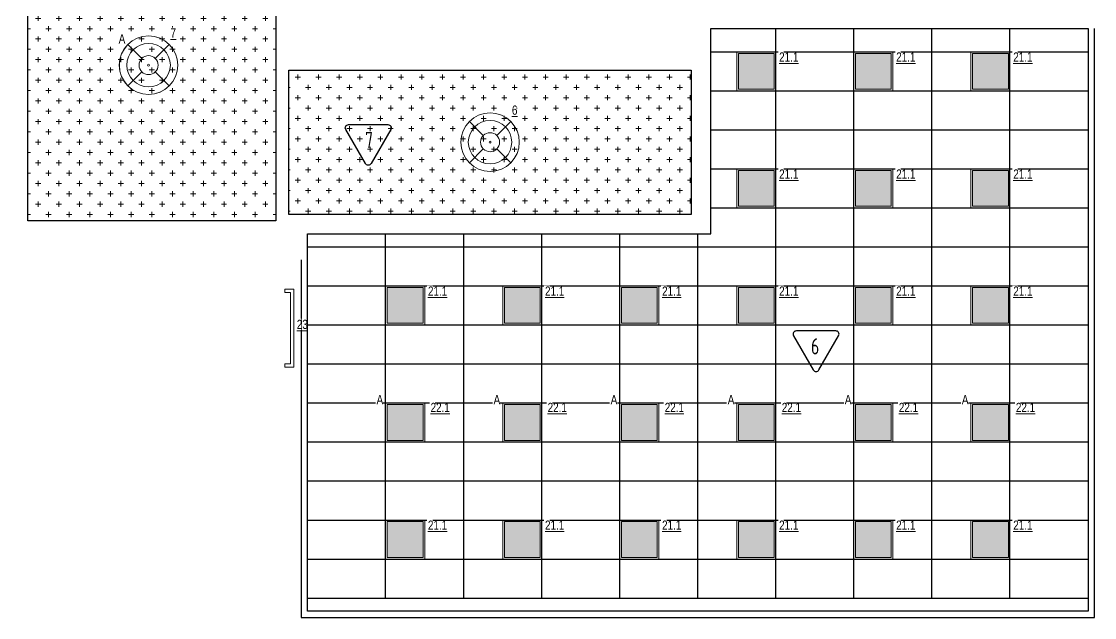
# Model space of a CAD drawing. Header units: millimetres. Extents: x -510890 to 418982, y -118257 to 141350.
# Drawn here: x -25301 to -8801, y 55556 to 64722 of the extents above; entities that cross this region are included whole.
import ezdxf

# ---------------------------------------------------------------- set-up
doc = ezdxf.new("R2010")
doc.units = ezdxf.units.MM
for name, color, linetype, lineweight in [('_ЭОМ_ОБЩ_Освещение_текст тип светильника', 172, 'Continuous', 50), ('_ЭОМ_светильник А', 1, 'Continuous', 35), ('_ЭОМ_светильник Р', 4, 'Continuous', 35), ('АР_Потолки_Штриховка', 252, 'Continuous', 0)]:
    doc.layers.add(name, color=color, linetype=linetype, lineweight=lineweight)
doc.layers.add('X-ref Light', color=250, linetype='Continuous')
doc.layers.add('АР_Потолок_Покраска', color=7, linetype='Continuous', lineweight=5, true_color=0x007399)
doc.layers.get('X-ref Light').off()
doc.styles.add('ISOCPEUR', font='isocpeur.ttf', dxfattribs={"height": 799.9999999999999})
doc.styles.add('ГОСТ', font='cad.shx', dxfattribs={"width": 0.8})

# ---------------------------------------------------------------- blocks, each defined once
blk = doc.blocks.new('A$C4757d704')
at = {"true_color": 0xf8f6b0, "transparency": 33554687}
h = blk.add_hatch(color=51, dxfattribs=at)
h.dxf.hatch_style = 1
h.paths.add_polyline_path([(213.8624240825741, 686.4852035840837), (131.8888672508434, 768.4587604158228, 0.198841386224367), (0.1738138333512325, 450.347627666637, 0.1989833504630757), (132.0626810841545, 132.06268108414), (213.8624240825695, 213.8624240825578, -0.1989123673796465), (115.9790415045762, 450.1738138333185, -0.1989123673796514)])
edge = h.paths.add_edge_path()
edge.add_arc((450.1738138333512, 450.1738138333185), 334.194772328775, 135.0000000000014, 180)
edge.add_arc((450.1738138333512, 450.1738138333185), 334.194772328775, 180, 224.9999999999975)
edge.add_line((213.8624240825695, 213.8624240825578), (346.9345847065837, 346.9345847065766))
edge.add_ellipse((450.1738138333512, 450.1738138333185), major_axis=(-146.0023180000051, 0), ratio=0.9999999999999303, start_angle=315.0000000000051, end_angle=404.9999999999949, ccw=False)
edge.add_line((346.9345847065838, 553.4130429600605), (213.8624240825741, 686.4852035840837))
edge = h.paths.add_edge_path()
edge.add_line((213.8624240825741, 686.4852035840837), (346.9345847065837, 553.4130429600605))
edge.add_ellipse((450.1738138333512, 450.1738138333185), major_axis=(-146.0023180000051, 0), ratio=0.9999999999999303, start_angle=225.000000000002, end_angle=315.0000000000051, ccw=False)
edge.add_line((553.4130429601197, 553.4130429600615), (686.4852035841284, 686.4852035840837))
edge.add_arc((450.1738138333512, 450.1738138333185), 334.1947723287751, 44.99999999999855, 135.0000000000014)
h.paths.add_polyline_path([(131.8888672508434, 768.4587604158228), (213.8624240825741, 686.4852035840837, -0.4142135623731099), (686.4852035841284, 686.4852035840837), (768.4587604158592, 768.4587604158228, 0.4143735626423198)])
h.paths.add_polyline_path([(768.4587604158592, 768.4587604158228), (686.4852035841284, 686.4852035840837, -0.1989123673796514), (784.3685861621262, 450.1738138333185, -0.1989123673796514), (686.4852035841284, 213.8624240825533), (768.2849465825407, 132.0626810841327, 0.1989833504630816), (900.1738138333512, 450.347627666637, 0.198841386224367)])
edge = h.paths.add_edge_path()
edge.add_line((686.4852035841284, 686.4852035840837), (553.4130429601175, 553.4130429600593))
edge.add_ellipse((450.1738138333512, 450.1738138333185), major_axis=(-146.0023180000051, 0), ratio=0.9999999999999303, start_angle=495.000000000005, end_angle=585.000000000002, ccw=False)
edge.add_line((553.4130429601188, 346.9345847065764), (686.4852035841284, 213.8624240825533))
edge.add_arc((450.1738138333512, 450.1738138333185), 334.194772328775, 315.0000000000014, 360)
edge.add_arc((450.1738138333513, 450.1738138333185), 334.194772328775, 0, 44.99999999999856)
edge = h.paths.add_edge_path()
edge.add_ellipse((450.1738138333512, 450.1738138333185), major_axis=(-146.0023180000051, 0), ratio=0.9999999999999303, start_angle=404.9999999999949, end_angle=495.000000000005, ccw=False)
edge.add_line((346.9345847065837, 346.9345847065765), (213.8624240825695, 213.8624240825578))
edge.add_arc((450.1738138333512, 450.1738138333185), 334.194772328775, 224.9999999999975, 315.0000000000014)
edge.add_line((686.4852035841284, 213.8624240825533), (553.4130429601188, 346.9345847065764))
h.paths.add_polyline_path([(768.2849465825407, 132.0626810841327), (686.4852035841284, 213.8624240825533, -0.4142135623731155), (213.8624240825695, 213.8624240825578), (132.0626810841545, 132.06268108414, 0.4140535802038305)])
edge = h.paths.add_edge_path()
edge.add_ellipse((450.1738138333512, 450.1738138333185), major_axis=(-146.0023180000051, 0), ratio=0.9999999999999303, start_angle=495.000000000005, end_angle=585.0000000000019)
edge.add_ellipse((450.1738138333512, 450.1738138333185), major_axis=(-146.0023180000051, 0), ratio=0.9999999999999303, start_angle=225.000000000002, end_angle=315.0000000000051)
edge.add_ellipse((450.1738138333512, 450.1738138333185), major_axis=(-146.0023180000051, 0), ratio=0.9999999999999303, start_angle=315.0000000000051, end_angle=404.9999999999948)
edge.add_ellipse((450.1738138333512, 450.1738138333185), major_axis=(-146.0023180000051, 0), ratio=0.9999999999999303, start_angle=404.9999999999948, end_angle=495.000000000005)
edge = h.paths.add_edge_path(flags=0)
edge.add_ellipse((450.1738138333512, 450.1738138333185), major_axis=(-14.60023180000948, 0), ratio=0.999999999998702, start_angle=0, end_angle=360)
edge = h.paths.add_edge_path(flags=16)
edge.add_ellipse((450.1738138333512, 450.1738138333185), major_axis=(-14.60023180000948, 0), ratio=0.999999999998702, start_angle=0, end_angle=360)
at = {"layer": 'АР_Потолки_Штриховка', "color": 18, "ltscale": 100, "true_color": 0x000000}
for points in [[(131.8528573591811, 768.4947703074849), (346.9345847065761, 553.4130429600682)], [(768.4947703075213, 768.4947703074849), (553.4130429601264, 553.4130429600682)], [(346.9345847065761, 346.9345847065688), (131.8528573591811, 131.8528573591666)], [(553.4130429601264, 346.9345847065688), (768.4947703075213, 131.852857359152)]]:
    blk.add_lwpolyline(points, dxfattribs=at)
for centre, radius in [((450.1738138333512, 450.347627666637), 450), ((450.1738138333512, 450.1738138333185), 334.194772328775)]:
    blk.add_circle(centre, radius, dxfattribs=at)
for major_axis, ratio, start_param, end_param in [((-146.0023180000051, 0), 0.9999999999999303, 3.926990816987276, 10.21017612416686), ((-146.0023180000051, 0), 0.9999999999999303, 3.926990816987276, 10.21017612416686), ((-14.60023180000948, 0), 0.999999999998702, 3.926990816987891, 10.21017612416748)]:
    blk.add_ellipse((450.1738138333512, 450.1738138333185), major_axis=major_axis, ratio=ratio, start_param=start_param, end_param=end_param, dxfattribs=at)
blk = doc.blocks.new('светильник школа коридор')
at = {"color": 0, "linetype": 'ByBlock', "lineweight": -2}
for points in [[(-318.3209564741701, 318.3209564741665), (-103.2392291267752, 103.2392291267497)], [(318.3209564741701, 318.3209564741665), (103.2392291267752, 103.2392291267497)], [(-103.2392291267752, -103.2392291267497), (-318.3209564741701, -318.3209564741519)], [(103.2392291267752, -103.2392291267497), (318.3209564741701, -318.3209564741665)]]:
    blk.add_lwpolyline(points, dxfattribs=at)
blk.add_circle((0, 0), 334.194772328775, dxfattribs=at)
for major_axis, ratio, start_param, end_param in [((-450.1738138333509, 0), 0.999999999999928, 3.926990816987278, 10.21017612416686), ((-146.0023180000051, 0), 0.9999999999999303, 3.926990816987276, 10.21017612416686), ((-146.0023180000051, 0), 0.9999999999999303, 3.926990816987276, 10.21017612416686), ((-14.60023180000948, 0), 0.999999999998702, 3.926990816987891, 10.21017612416748)]:
    blk.add_ellipse((0, 0), major_axis=major_axis, ratio=ratio, start_param=start_param, end_param=end_param, dxfattribs=at)
blk = doc.blocks.new('RVE-SLIM-PRIME-595')
at = {"color": 0, "linetype": 'ByBlock', "lineweight": -2, "ltscale": 40}
for points in [[(300, -300), (-300, -300), (-300, 300), (300, 300)], [(275, -275), (-275, -275), (-275, 275), (275, 275)]]:
    blk.add_lwpolyline(points, close=True, dxfattribs=at)
blk = doc.blocks.new('Кососвет')
at = {"color": 0, "linetype": 'ByBlock', "lineweight": -2, "ltscale": 40}
for points in [[(-600, 26.38208023784682), (600, 26.38208023784682), (600, -111.2262301087801)], [(-600, 26.38208023784682), (-600, -111.2262301087801)], [(-600, -111.2262301087801), (-550, -111.2262301087801)], [(-550, -23.61791976216773), (550, -23.61791976216773)], [(-550, -111.2262301087801), (-550, -23.61791976216773)], [(600, -111.2262301087801), (550, -111.2262301087801), (550, -23.61791976216773)]]:
    blk.add_lwpolyline(points, dxfattribs=at)
blk = doc.blocks.new('A$Cf5012a0c')
at = {"layer": 'АР_Потолки_Штриховка', "color": 18, "lineweight": 18, "ltscale": 100, "true_color": 0x000000}
for points in [[(59040.29666606896, -51794.39572919195), (58440.29666606896, -51794.39572919195), (58440.29666606896, -51194.39572919195), (59040.29666606896, -51194.39572919195)], [(59015.29666606896, -51769.39572919195), (58465.29666606896, -51769.39572919195), (58465.29666606896, -51219.39572919195), (59015.29666606896, -51219.39572919195)], [(60840.29666606896, -51794.39572919195), (60240.29666606896, -51794.39572919195), (60240.29666606896, -51194.39572919195), (60840.29666606896, -51194.39572919195)], [(60815.29666606896, -51769.39572919195), (60265.29666606896, -51769.39572919195), (60265.29666606896, -51219.39572919195), (60815.29666606896, -51219.39572919195)], [(62640.29666606896, -51794.39572919195), (62040.29666606896, -51794.39572919195), (62040.29666606896, -51194.39572919195), (62640.29666606896, -51194.39572919195)], [(62615.29666606896, -51769.39572919195), (62065.29666606896, -51769.39572919195), (62065.29666606896, -51219.39572919195), (62615.29666606896, -51219.39572919195)], [(59040.29666606896, -53594.39572919195), (58440.29666606896, -53594.39572919195), (58440.29666606896, -52994.39572919195), (59040.29666606896, -52994.39572919195)], [(59015.29666606896, -53569.39572919195), (58465.29666606896, -53569.39572919195), (58465.29666606896, -53019.39572919195), (59015.29666606896, -53019.39572919195)], [(60840.29666606896, -53594.39572919195), (60240.29666606896, -53594.39572919195), (60240.29666606896, -52994.39572919195), (60840.29666606896, -52994.39572919195)], [(60815.29666606896, -53569.39572919195), (60265.29666606896, -53569.39572919195), (60265.29666606896, -53019.39572919195), (60815.29666606896, -53019.39572919195)], [(62640.29666606896, -53594.39572919195), (62040.29666606896, -53594.39572919195), (62040.29666606896, -52994.39572919195), (62640.29666606896, -52994.39572919195)], [(62615.29666606896, -53569.39572919195), (62065.29666606896, -53569.39572919195), (62065.29666606896, -53019.39572919195), (62615.29666606896, -53019.39572919195)], [(53640.29666606896, -55394.39572919195), (53040.29666606896, -55394.39572919195), (53040.29666606896, -54794.39572919195), (53640.29666606896, -54794.39572919195)], [(53615.29666606896, -55369.39572919195), (53065.29666606896, -55369.39572919195), (53065.29666606896, -54819.39572919195), (53615.29666606896, -54819.39572919195)], [(55440.29666606896, -55394.39572919195), (54840.29666606896, -55394.39572919195), (54840.29666606896, -54794.39572919195), (55440.29666606896, -54794.39572919195)], [(55415.29666606896, -55369.39572919195), (54865.29666606896, -55369.39572919195), (54865.29666606896, -54819.39572919195), (55415.29666606896, -54819.39572919195)], [(57240.29666606896, -55394.39572919195), (56640.29666606896, -55394.39572919195), (56640.29666606896, -54794.39572919195), (57240.29666606896, -54794.39572919195)], [(57215.29666606896, -55369.39572919195), (56665.29666606896, -55369.39572919195), (56665.29666606896, -54819.39572919195), (57215.29666606896, -54819.39572919195)], [(59040.29666606896, -55394.39572919195), (58440.29666606896, -55394.39572919195), (58440.29666606896, -54794.39572919195), (59040.29666606896, -54794.39572919195)], [(59015.29666606896, -55369.39572919195), (58465.29666606896, -55369.39572919195), (58465.29666606896, -54819.39572919195), (59015.29666606896, -54819.39572919195)], [(60840.29666606896, -55394.39572919195), (60240.29666606896, -55394.39572919195), (60240.29666606896, -54794.39572919195), (60840.29666606896, -54794.39572919195)], [(60815.29666606896, -55369.39572919195), (60265.29666606896, -55369.39572919195), (60265.29666606896, -54819.39572919195), (60815.29666606896, -54819.39572919195)], [(62640.29666606896, -55394.39572919195), (62040.29666606896, -55394.39572919195), (62040.29666606896, -54794.39572919195), (62640.29666606896, -54794.39572919195)], [(62615.29666606896, -55369.39572919195), (62065.29666606896, -55369.39572919195), (62065.29666606896, -54819.39572919195), (62615.29666606896, -54819.39572919195)], [(53640.29666606896, -57194.39572919195), (53040.29666606896, -57194.39572919195), (53040.29666606896, -56594.39572919195), (53640.29666606896, -56594.39572919195)], [(55440.29666606896, -57194.39572919195), (54840.29666606896, -57194.39572919195), (54840.29666606896, -56594.39572919195), (55440.29666606896, -56594.39572919195)], [(57240.29666606896, -57194.39572919195), (56640.29666606896, -57194.39572919195), (56640.29666606896, -56594.39572919195), (57240.29666606896, -56594.39572919195)], [(59040.29666606896, -57194.39572919195), (58440.29666606896, -57194.39572919195), (58440.29666606896, -56594.39572919195), (59040.29666606896, -56594.39572919195)], [(60840.29666606896, -57194.39572919195), (60240.29666606896, -57194.39572919195), (60240.29666606896, -56594.39572919195), (60840.29666606896, -56594.39572919195)], [(62640.29666606896, -57194.39572919195), (62040.29666606896, -57194.39572919195), (62040.29666606896, -56594.39572919195), (62640.29666606896, -56594.39572919195)], [(53615.29666606896, -57169.39572919195), (53065.29666606896, -57169.39572919195), (53065.29666606896, -56619.39572919195), (53615.29666606896, -56619.39572919195)], [(55415.29666606896, -57169.39572919195), (54865.29666606896, -57169.39572919195), (54865.29666606896, -56619.39572919195), (55415.29666606896, -56619.39572919195)], [(57215.29666606896, -57169.39572919195), (56665.29666606896, -57169.39572919195), (56665.29666606896, -56619.39572919195), (57215.29666606896, -56619.39572919195)], [(59015.29666606896, -57169.39572919195), (58465.29666606896, -57169.39572919195), (58465.29666606896, -56619.39572919195), (59015.29666606896, -56619.39572919195)], [(60815.29666606896, -57169.39572919195), (60265.29666606896, -57169.39572919195), (60265.29666606896, -56619.39572919195), (60815.29666606896, -56619.39572919195)], [(62615.29666606896, -57169.39572919195), (62065.29666606896, -57169.39572919195), (62065.29666606896, -56619.39572919195), (62615.29666606896, -56619.39572919195)], [(53640.29666606872, -58994.39572919195), (53040.29666606872, -58994.39572919195), (53040.29666606872, -58394.39572919195), (53640.29666606872, -58394.39572919195)], [(55440.29666606872, -58994.39572919195), (54840.29666606872, -58994.39572919195), (54840.29666606872, -58394.39572919195), (55440.29666606872, -58394.39572919195)], [(57240.29666606872, -58994.39572919195), (56640.29666606872, -58994.39572919195), (56640.29666606872, -58394.39572919195), (57240.29666606872, -58394.39572919195)], [(59040.29666606872, -58994.39572919195), (58440.29666606872, -58994.39572919195), (58440.29666606872, -58394.39572919195), (59040.29666606872, -58394.39572919195)], [(60840.29666606872, -58994.39572919195), (60240.29666606872, -58994.39572919195), (60240.29666606872, -58394.39572919195), (60840.29666606872, -58394.39572919195)], [(62640.29666606872, -58994.39572919195), (62040.29666606872, -58994.39572919195), (62040.29666606872, -58394.39572919195), (62640.29666606872, -58394.39572919195)], [(53615.29666606872, -58969.39572919195), (53065.29666606872, -58969.39572919195), (53065.29666606872, -58419.39572919195), (53615.29666606872, -58419.39572919195)], [(55415.29666606872, -58969.39572919195), (54865.29666606872, -58969.39572919195), (54865.29666606872, -58419.39572919195), (55415.29666606872, -58419.39572919195)], [(57215.29666606872, -58969.39572919195), (56665.29666606872, -58969.39572919195), (56665.29666606872, -58419.39572919195), (57215.29666606872, -58419.39572919195)], [(59015.29666606872, -58969.39572919195), (58465.29666606872, -58969.39572919195), (58465.29666606872, -58419.39572919195), (59015.29666606872, -58419.39572919195)], [(60815.29666606872, -58969.39572919195), (60265.29666606872, -58969.39572919195), (60265.29666606872, -58419.39572919195), (60815.29666606872, -58419.39572919195)], [(62615.29666606872, -58969.39572919195), (62065.29666606872, -58969.39572919195), (62065.29666606872, -58419.39572919195), (62615.29666606872, -58419.39572919195)]]:
    blk.add_lwpolyline(points, close=True, dxfattribs=at)
at = {"layer": '_ЭОМ_светильник А', "color": 18, "lineweight": 18, "ltscale": 100, "true_color": 0x000000}
for p in [(53340.29666606896, -56894.39572919195), (55140.29666606896, -56894.39572919195), (56940.29666606896, -56894.39572919195), (58740.29666606896, -56894.39572919195), (60540.29666606896, -56894.39572919195), (62340.29666606896, -56894.39572919195)]:
    blk.add_blockref('RVE-SLIM-PRIME-595', p, dxfattribs=at)
at = {"layer": '_ЭОМ_светильник Р', "color": 18, "lineweight": 18, "ltscale": 100, "true_color": 0x000000}
for name, p in [('RVE-SLIM-PRIME-595', (58740.29666606896, -51494.39572919195)), ('RVE-SLIM-PRIME-595', (60540.29666606896, -51494.39572919195)), ('RVE-SLIM-PRIME-595', (62340.29666606896, -51494.39572919195)), ('светильник школа коридор', (54645.29662543, -52584.39570303599)), ('RVE-SLIM-PRIME-595', (58740.29666606896, -53294.39572919195)), ('RVE-SLIM-PRIME-595', (60540.29666606896, -53294.39572919195)), ('RVE-SLIM-PRIME-595', (62340.29666606896, -53294.39572919195)), ('RVE-SLIM-PRIME-595', (53340.29666606896, -55094.39572919195)), ('RVE-SLIM-PRIME-595', (55140.29666606896, -55094.39572919195)), ('RVE-SLIM-PRIME-595', (56940.29666606896, -55094.39572919195)), ('RVE-SLIM-PRIME-595', (58740.29666606896, -55094.39572919195)), ('RVE-SLIM-PRIME-595', (60540.29666606896, -55094.39572919195)), ('RVE-SLIM-PRIME-595', (62340.29666606896, -55094.39572919195)), ('RVE-SLIM-PRIME-595', (53340.29666606872, -58694.39572919195)), ('RVE-SLIM-PRIME-595', (55140.29666606872, -58694.39572919195)), ('RVE-SLIM-PRIME-595', (56940.29666606872, -58694.39572919195)), ('RVE-SLIM-PRIME-595', (58740.29666606872, -58694.39572919195)), ('RVE-SLIM-PRIME-595', (60540.29666606872, -58694.39572919195)), ('RVE-SLIM-PRIME-595', (62340.29666606872, -58694.39572919195))]:
    blk.add_blockref(name, p, dxfattribs=at)
at = {"layer": '_ЭОМ_светильник Р', "color": 18, "lineweight": 18, "ltscale": 100, "true_color": 0x000000, "rotation": 270}
blk.add_blockref('Кососвет', (51601.52285553876, -55444.39572919189), dxfattribs=at)
at = {"layer": 'X-ref Light', "color": 18, "linetype": 'ByBlock', "lineweight": 18, "ltscale": 40, "true_color": 0x000000}
for p in [(48945.12281159684, -51849.57223177265), (54195.12281159661, -53034.56951686932)]:
    blk.add_blockref('A$C4757d704', p, dxfattribs=at)
at = {"layer": '_ЭОМ_ОБЩ_Освещение_текст тип светильника', "color": 18, "lineweight": 18, "ltscale": 40, "true_color": 0x000000, "char_height": 142.1875, "width": 55.871829552576, "attachment_point": 1, "style": 'ГОСТ', "bg_fill": 3, "box_fill_scale": 1.1, "bg_fill_color": 256, "bg_fill_transparency": 0}
for s, insert in [('{\\L21.1}', (59090.56965076295, -51202.93802381866)), ('{\\L21.1}', (60890.56965076295, -51202.93802381866)), ('{\\L21.1}', (62690.56965076295, -51202.93802381866)), ('{\\L6}', (54981.9530761363, -52020.20615076524)), ('{\\L21.1}', (59090.56965076295, -53002.93802381866)), ('{\\L21.1}', (60890.56965076295, -53002.93802381866)), ('{\\L21.1}', (62690.56965076295, -53002.93802381866)), ('{\\L21.1}', (53690.56965076295, -54802.93802381866)), ('{\\L21.1}', (55490.56965076295, -54802.93802381866)), ('{\\L21.1}', (57290.56965076295, -54802.93802381866)), ('{\\L21.1}', (59090.56965076295, -54802.93802381866)), ('{\\L21.1}', (60890.56965076295, -54802.93802381866)), ('{\\L21.1}', (62690.56965076295, -54802.93802381866)), ('{\\L23}', (51673.92989942036, -55314.4730055175)), ('{\\L22.1}', (53731.00906970073, -56592.68324171624)), ('{\\L22.1}', (55531.00906970073, -56592.68324171624)), ('{\\L22.1}', (57331.00906970073, -56592.68324171624)), ('{\\L22.1}', (59131.00906970073, -56592.68324171624)), ('{\\L22.1}', (60931.00906970073, -56592.68324171624)), ('{\\L22.1}', (62731.00906970073, -56592.68324171624)), ('{\\L21.1}', (53690.56965076271, -58402.93802381866)), ('{\\L21.1}', (55490.56965076271, -58402.93802381866)), ('{\\L21.1}', (57290.56965076271, -58402.93802381866)), ('{\\L21.1}', (59090.56965076271, -58402.93802381866)), ('{\\L21.1}', (60890.56965076271, -58402.93802381866)), ('{\\L21.1}', (62690.56965076271, -58402.93802381866))]:
    blk.add_mtext(s, dxfattribs=dict(at, insert=insert))
at = {"layer": '_ЭОМ_светильник А', "color": 18, "lineweight": 18, "ltscale": 100, "true_color": 0x000000, "char_height": 142.1875, "width": 86.04374658316377, "attachment_point": 1, "style": 'ГОСТ', "bg_fill": 3, "box_fill_scale": 1.1, "bg_fill_color": 256, "bg_fill_transparency": 0}
for insert in [(48935.50908931741, -50924.55707227864, 4.999999999999952e-09), (52900.47934744426, -56471.67031827534, 4.999999999999952e-09), (54700.47934744426, -56471.67031827534, 4.999999999999952e-09), (56500.47934744426, -56471.67031827534, 4.999999999999952e-09), (58300.47934744426, -56471.67031827534, 4.999999999999952e-09), (60100.47934744426, -56471.67031827534, 4.999999999999952e-09), (61900.47934744426, -56471.67031827534, 4.999999999999952e-09)]:
    blk.add_mtext('А', dxfattribs=dict(at, insert=insert))
at = {"layer": '_ЭОМ_светильник А', "color": 18, "lineweight": 18, "ltscale": 100, "true_color": 0x000000}
blk.add_blockref('светильник школа коридор', (49395.29662543023, -51399.39841793932), dxfattribs=at)
at = {"layer": '_ЭОМ_ОБЩ_Освещение_текст тип светильника', "color": 18, "lineweight": 18, "ltscale": 40, "true_color": 0x000000, "insert": (49731.95307613653, -50835.20886566857), "char_height": 142.1875, "width": 55.871829552576, "attachment_point": 1, "style": 'ГОСТ', "bg_fill": 3, "box_fill_scale": 1.1, "bg_fill_color": 256, "bg_fill_transparency": 0}
blk.add_mtext('{\\L7}', dxfattribs=at)

msp = doc.modelspace()

# ---------------------------------------------------------------- hatches: boundary and pattern name
at = {"layer": 'АР_Потолки_Штриховка', "ltscale": 100, "true_color": 0xf8f6b0}
h = msp.add_hatch(color=51, dxfattribs=at)
h.dxf.hatch_style = 1
h.paths.add_polyline_path([(-14275.6974469054, 63680.68245835249), (-13725.6974469054, 63680.68245835249), (-13725.6974469054, 64230.68245835249), (-14275.6974469054, 64230.68245835249)])
h = msp.add_hatch(color=51, dxfattribs=at)
h.dxf.hatch_style = 1
h.paths.add_polyline_path([(-12475.6974469054, 63680.68245835249), (-11925.6974469054, 63680.68245835249), (-11925.6974469054, 64230.68245835249), (-12475.6974469054, 64230.68245835249)])
h = msp.add_hatch(color=51, dxfattribs=at)
h.dxf.hatch_style = 1
h.paths.add_polyline_path([(-10675.69744690541, 63680.68245835249), (-10125.69744690541, 63680.68245835249), (-10125.69744690541, 64230.68245835249), (-10675.69744690541, 64230.68245835249)])
h = msp.add_hatch(color=51, dxfattribs=at)
h.dxf.hatch_style = 1
h.paths.add_polyline_path([(-14275.69744690541, 61880.68245835249), (-13725.69744690541, 61880.68245835249), (-13725.69744690541, 62430.68245835249), (-14275.69744690541, 62430.68245835249)])
h = msp.add_hatch(color=51, dxfattribs=at)
h.dxf.hatch_style = 1
h.paths.add_polyline_path([(-12475.6974469054, 61880.68245835249), (-11925.6974469054, 61880.68245835249), (-11925.6974469054, 62430.68245835249), (-12475.6974469054, 62430.68245835249)])
h = msp.add_hatch(color=51, dxfattribs=at)
h.dxf.hatch_style = 1
h.paths.add_polyline_path([(-10675.69744690541, 61880.68245835249), (-10125.69744690541, 61880.68245835249), (-10125.69744690541, 62430.68245835249), (-10675.69744690541, 62430.68245835249)])
h = msp.add_hatch(color=51, dxfattribs=at)
h.dxf.hatch_style = 1
h.paths.add_polyline_path([(-19675.6974469054, 60080.68245835249), (-19125.6974469054, 60080.68245835249), (-19125.6974469054, 60630.68245835249), (-19675.6974469054, 60630.68245835249)])
h = msp.add_hatch(color=51, dxfattribs=at)
h.dxf.hatch_style = 1
h.paths.add_polyline_path([(-17875.6974469054, 60080.68245835249), (-17325.6974469054, 60080.68245835249), (-17325.6974469054, 60630.68245835249), (-17875.6974469054, 60630.68245835249)])
h = msp.add_hatch(color=51, dxfattribs=at)
h.dxf.hatch_style = 1
h.paths.add_polyline_path([(-16075.69744690541, 60080.68245835249), (-15525.69744690541, 60080.68245835249), (-15525.69744690541, 60630.68245835249), (-16075.69744690541, 60630.68245835249)])
h = msp.add_hatch(color=51, dxfattribs=at)
h.dxf.hatch_style = 1
h.paths.add_polyline_path([(-14275.69744690541, 60080.68245835249), (-13725.69744690541, 60080.68245835249), (-13725.69744690541, 60630.68245835249), (-14275.69744690541, 60630.68245835249)])
h = msp.add_hatch(color=51, dxfattribs=at)
h.dxf.hatch_style = 1
h.paths.add_polyline_path([(-12475.69744690541, 60080.68245835249), (-11925.69744690541, 60080.68245835249), (-11925.69744690541, 60630.68245835249), (-12475.69744690541, 60630.68245835249)])
h = msp.add_hatch(color=51, dxfattribs=at)
h.dxf.hatch_style = 1
h.paths.add_polyline_path([(-10675.69744690541, 60080.68245835249), (-10125.69744690541, 60080.68245835249), (-10125.69744690541, 60630.68245835249), (-10675.69744690541, 60630.68245835249)])
h = msp.add_hatch(color=51, dxfattribs=at)
h.dxf.hatch_style = 1
h.paths.add_polyline_path([(-19675.69744690541, 58280.68245835249), (-19125.69744690541, 58280.68245835249), (-19125.69744690541, 58830.68245835249), (-19675.69744690541, 58830.68245835249)])
h = msp.add_hatch(color=51, dxfattribs=at)
h.dxf.hatch_style = 1
h.paths.add_polyline_path([(-17875.69744690541, 58280.68245835249), (-17325.69744690541, 58280.68245835249), (-17325.69744690541, 58830.68245835249), (-17875.69744690541, 58830.68245835249)])
h = msp.add_hatch(color=51, dxfattribs=at)
h.dxf.hatch_style = 1
h.paths.add_polyline_path([(-16075.69744690541, 58280.68245835249), (-15525.69744690541, 58280.68245835249), (-15525.69744690541, 58830.68245835249), (-16075.69744690541, 58830.68245835249)])
h = msp.add_hatch(color=51, dxfattribs=at)
h.dxf.hatch_style = 1
h.paths.add_polyline_path([(-14275.69744690541, 58280.68245835249), (-13725.69744690541, 58280.68245835249), (-13725.69744690541, 58830.68245835249), (-14275.69744690541, 58830.68245835249)])
h = msp.add_hatch(color=51, dxfattribs=at)
h.dxf.hatch_style = 1
h.paths.add_polyline_path([(-12475.69744690541, 58280.68245835249), (-11925.69744690541, 58280.68245835249), (-11925.69744690541, 58830.68245835249), (-12475.69744690541, 58830.68245835249)])
h = msp.add_hatch(color=51, dxfattribs=at)
h.dxf.hatch_style = 1
h.paths.add_polyline_path([(-10675.69744690541, 58280.68245835249), (-10125.69744690541, 58280.68245835249), (-10125.69744690541, 58830.68245835249), (-10675.69744690541, 58830.68245835249)])
h = msp.add_hatch(color=51, dxfattribs=at)
h.dxf.hatch_style = 1
h.paths.add_polyline_path([(-19675.69744690541, 56480.68245835249), (-19125.69744690541, 56480.68245835249), (-19125.69744690541, 57030.68245835249), (-19675.69744690541, 57030.68245835249)])
h = msp.add_hatch(color=51, dxfattribs=at)
h.dxf.hatch_style = 1
h.paths.add_polyline_path([(-17875.69744690541, 56480.68245835249), (-17325.69744690541, 56480.68245835249), (-17325.69744690541, 57030.68245835249), (-17875.69744690541, 57030.68245835249)])
h = msp.add_hatch(color=51, dxfattribs=at)
h.dxf.hatch_style = 1
h.paths.add_polyline_path([(-16075.69744690541, 56480.68245835249), (-15525.69744690541, 56480.68245835249), (-15525.69744690541, 57030.68245835249), (-16075.69744690541, 57030.68245835249)])
h = msp.add_hatch(color=51, dxfattribs=at)
h.dxf.hatch_style = 1
h.paths.add_polyline_path([(-14275.69744690541, 56480.68245835249), (-13725.69744690541, 56480.68245835249), (-13725.69744690541, 57030.68245835249), (-14275.69744690541, 57030.68245835249)])
h = msp.add_hatch(color=51, dxfattribs=at)
h.dxf.hatch_style = 1
h.paths.add_polyline_path([(-12475.69744690541, 56480.68245835249), (-11925.69744690541, 56480.68245835249), (-11925.69744690541, 57030.68245835249), (-12475.69744690541, 57030.68245835249)])
h = msp.add_hatch(color=51, dxfattribs=at)
h.dxf.hatch_style = 1
h.paths.add_polyline_path([(-10675.69744690541, 56480.68245835249), (-10125.69744690541, 56480.68245835249), (-10125.69744690541, 57030.68245835249), (-10675.69744690541, 57030.68245835249)])
at = {"layer": 'АР_Потолок_Покраска'}
h = msp.add_hatch(dxfattribs=at)
h.set_pattern_fill('CROSS', color=256, scale=25)
h.set_pattern_definition([(0, (0, 0), (158.75, 158.75), [79.375, -238.125]), (90, (39.6875, -39.6875), (-158.75, 158.75), [79.375, -238.125])])
h.paths.add_polyline_path([(-25200.69748754412, 75265.68245837334), (-21390.69748754412, 75265.68245837334), (-21390.69748754412, 61655.68245837241), (-25200.69748754389, 61655.68245837241), (-25200.69748754377, 71908.16474465208), (-25300.69748754412, 71908.16474465208), (-25300.69748754412, 74865.68245837252), (-25200.69748754412, 74865.68245837252)])
h = msp.add_hatch(dxfattribs=at)
h.set_pattern_fill('CROSS', color=256, scale=25)
h.set_pattern_definition([(0, (10499.99999999989, -10268.79086718452), (158.75, 158.75), [79.375, -238.125]), (90, (10539.68749999989, -10308.47836718452), (-158.75, 158.75), [79.375, -238.125])])
h.paths.add_polyline_path([(-21190.69748754446, 63975.68251068431), (-15000.69748754423, 63975.68251068427), (-15000.69748754424, 61755.6824583525), (-21190.69748754436, 61755.68245835254)])

# ---------------------------------------------------------------- linework, layer by layer
for points in [[(-25200.69748754412, 75265.68245837334), (-21390.69748754412, 75265.68245837334), (-21390.69748754412, 61655.68245837241), (-25200.69748754389, 61655.68245837241), (-25200.69748754377, 71908.16474465208), (-25300.69748754412, 71908.16474465208), (-25300.69748754412, 74865.68245837252), (-25200.69748754412, 74865.68245837252)], [(-14700.69748754441, 64615.68245835253), (-8900.697487544181, 64615.68245835253), (-8900.697487544181, 55655.68245835253), (-20900.69748754418, 55655.68245835247), (-20900.69732498911, 61455.68245835252), (-14700.69748754418, 61455.68245835253)], [(-21190.69748754446, 63975.68251068431), (-15000.69748754423, 63975.68251068427), (-15000.69748754424, 61755.6824583525), (-21190.69748754436, 61755.68245835254)]]:
    msp.add_lwpolyline(points, close=True)
for points in [[(-21000.69748754426, 61055.68245835236), (-21000.69748754426, 55555.68245835246), (-8800.69748754417, 55555.682458352), (-8800.697487543832, 64615.68245835254)], [(-13700.69744690541, 55855.68245835249), (-13700.6974469054, 64615.68245835253)], [(-12500.69744690541, 55855.68245835249), (-12500.6974469054, 64615.68245835253)], [(-11300.69744690541, 55855.68245835249), (-11300.6974469054, 64615.68245835253)], [(-10100.69744690541, 55855.68245835249), (-10100.6974469054, 64615.68245835253)], [(-14700.69748754439, 64255.68245835249), (-8900.697487544181, 64255.68245835249)], [(-14700.69748754434, 63655.68245835249), (-8900.697487544181, 63655.68245835249)], [(-14700.6974875443, 63055.68245835249), (-8900.697487544181, 63055.68245835249)], [(-14700.69748754426, 62455.68245835249), (-8900.697487544181, 62455.68245835249)], [(-14700.69748754421, 61855.68245835249), (-8900.697487544181, 61855.68245835249)], [(-19700.69744690541, 55855.68245835249), (-19700.6974469054, 61455.68245835248)], [(-18500.69744690541, 55855.68245835249), (-18500.6974469054, 61455.68245835248)], [(-17300.69744690541, 55855.68245835249), (-17300.6974469054, 61455.68245835248)], [(-16100.69744690541, 55855.68245835249), (-16100.69744690541, 61455.68245835248)], [(-14900.69744690541, 55855.68245835249), (-14900.69744690541, 61455.68245835248)], [(-20900.69740626664, 61255.68245835249), (-8900.697487544181, 61255.68245835249)], [(-20900.69740626664, 60655.68245835249), (-8900.697487544181, 60655.68245835249)], [(-20900.69740626664, 60055.68245835249), (-8900.697487544181, 60055.68245835249)], [(-20900.69740626664, 59455.68245835249), (-8900.697487544181, 59455.68245835249)], [(-20900.69740626664, 58855.68245835249), (-8900.697487544181, 58855.68245835249)], [(-20900.69740626664, 58255.68245835249), (-8900.697487544181, 58255.68245835249)], [(-20900.69740626664, 57655.68245835249), (-8900.697487544181, 57655.68245835249)], [(-20900.69740626664, 57055.68245835249), (-8900.697487544181, 57055.68245835249)], [(-20900.69740626664, 56455.68245835249), (-8900.697487544181, 56455.68245835249)], [(-20900.69740626664, 55855.68245835249), (-8900.697487544181, 55855.68245835249)]]:
    msp.add_lwpolyline(points)
for points in [[(-20271.59455275378, 63136.09490841565), (-19665.37661202444, 63136.09490841541, -0.5773494962845065), (-19622.07536290755, 63061.09514571978), (-19925.18424742407, 62536.09515751159, -0.5773541042744643), (-20011.78707543557, 62536.09515751159), (-20314.89573739929, 63061.09476024828, -0.5773491286020777), (-20271.59455275378, 63136.09490841565, -1.710881644036777e-06)], [(-12779.77543507953, 59963.83274249194), (-13385.99337580887, 59963.83274249171, 0.5773494962845065), (-13429.29462492577, 59888.83297979608), (-13126.18574040924, 59363.8329915879, 0.5773541042744643), (-13039.58291239775, 59363.8329915879), (-12736.47425043402, 59888.83259432457, 0.5773491286020777), (-12779.77543507953, 59963.83274249194, 1.710881644036777e-06)]]:
    msp.add_lwpolyline(points, format="xyb")
at = {"layer": 'АР_Потолки_Штриховка', "color": 18, "ltscale": 100, "true_color": 0x000000}
for points in [[(-13700.6974469054, 63655.68245835249), (-14300.6974469054, 63655.68245835249), (-14300.6974469054, 64255.68245835249), (-13700.6974469054, 64255.68245835249)], [(-13725.6974469054, 63680.68245835249), (-14275.6974469054, 63680.68245835249), (-14275.6974469054, 64230.68245835249), (-13725.6974469054, 64230.68245835249)], [(-11900.6974469054, 63655.68245835249), (-12500.6974469054, 63655.68245835249), (-12500.6974469054, 64255.68245835249), (-11900.6974469054, 64255.68245835249)], [(-11925.6974469054, 63680.68245835249), (-12475.6974469054, 63680.68245835249), (-12475.6974469054, 64230.68245835249), (-11925.6974469054, 64230.68245835249)], [(-10100.69744690541, 63655.68245835249), (-10700.69744690541, 63655.68245835249), (-10700.69744690541, 64255.68245835249), (-10100.69744690541, 64255.68245835249)], [(-10125.69744690541, 63680.68245835249), (-10675.69744690541, 63680.68245835249), (-10675.69744690541, 64230.68245835249), (-10125.69744690541, 64230.68245835249)], [(-13700.69744690541, 61855.68245835249), (-14300.69744690541, 61855.68245835249), (-14300.69744690541, 62455.68245835249), (-13700.69744690541, 62455.68245835249)], [(-13725.69744690541, 61880.68245835249), (-14275.69744690541, 61880.68245835249), (-14275.69744690541, 62430.68245835249), (-13725.69744690541, 62430.68245835249)], [(-11900.6974469054, 61855.68245835249), (-12500.6974469054, 61855.68245835249), (-12500.6974469054, 62455.68245835249), (-11900.6974469054, 62455.68245835249)], [(-11925.6974469054, 61880.68245835249), (-12475.6974469054, 61880.68245835249), (-12475.6974469054, 62430.68245835249), (-11925.6974469054, 62430.68245835249)], [(-10100.69744690541, 61855.68245835249), (-10700.69744690541, 61855.68245835249), (-10700.69744690541, 62455.68245835249), (-10100.69744690541, 62455.68245835249)], [(-10125.69744690541, 61880.68245835249), (-10675.69744690541, 61880.68245835249), (-10675.69744690541, 62430.68245835249), (-10125.69744690541, 62430.68245835249)], [(-19100.6974469054, 60055.68245835249), (-19700.6974469054, 60055.68245835249), (-19700.6974469054, 60655.68245835249), (-19100.6974469054, 60655.68245835249)], [(-19125.6974469054, 60080.68245835249), (-19675.6974469054, 60080.68245835249), (-19675.6974469054, 60630.68245835249), (-19125.6974469054, 60630.68245835249)], [(-17300.6974469054, 60055.68245835249), (-17900.6974469054, 60055.68245835249), (-17900.6974469054, 60655.68245835249), (-17300.6974469054, 60655.68245835249)], [(-17325.6974469054, 60080.68245835249), (-17875.6974469054, 60080.68245835249), (-17875.6974469054, 60630.68245835249), (-17325.6974469054, 60630.68245835249)], [(-15500.69744690541, 60055.68245835249), (-16100.69744690541, 60055.68245835249), (-16100.69744690541, 60655.68245835249), (-15500.69744690541, 60655.68245835249)], [(-15525.69744690541, 60080.68245835249), (-16075.69744690541, 60080.68245835249), (-16075.69744690541, 60630.68245835249), (-15525.69744690541, 60630.68245835249)], [(-13700.69744690541, 60055.68245835249), (-14300.69744690541, 60055.68245835249), (-14300.69744690541, 60655.68245835249), (-13700.69744690541, 60655.68245835249)], [(-13725.69744690541, 60080.68245835249), (-14275.69744690541, 60080.68245835249), (-14275.69744690541, 60630.68245835249), (-13725.69744690541, 60630.68245835249)], [(-11900.69744690541, 60055.68245835249), (-12500.69744690541, 60055.68245835249), (-12500.69744690541, 60655.68245835249), (-11900.69744690541, 60655.68245835249)], [(-11925.69744690541, 60080.68245835249), (-12475.69744690541, 60080.68245835249), (-12475.69744690541, 60630.68245835249), (-11925.69744690541, 60630.68245835249)], [(-10100.69744690541, 60055.68245835249), (-10700.69744690541, 60055.68245835249), (-10700.69744690541, 60655.68245835249), (-10100.69744690541, 60655.68245835249)], [(-10125.69744690541, 60080.68245835249), (-10675.69744690541, 60080.68245835249), (-10675.69744690541, 60630.68245835249), (-10125.69744690541, 60630.68245835249)], [(-19100.69744690541, 58255.68245835249), (-19700.69744690541, 58255.68245835249), (-19700.69744690541, 58855.68245835249), (-19100.69744690541, 58855.68245835249)], [(-19125.69744690541, 58280.68245835249), (-19675.69744690541, 58280.68245835249), (-19675.69744690541, 58830.68245835249), (-19125.69744690541, 58830.68245835249)], [(-17300.69744690541, 58255.68245835249), (-17900.69744690541, 58255.68245835249), (-17900.69744690541, 58855.68245835249), (-17300.69744690541, 58855.68245835249)], [(-17325.69744690541, 58280.68245835249), (-17875.69744690541, 58280.68245835249), (-17875.69744690541, 58830.68245835249), (-17325.69744690541, 58830.68245835249)], [(-15500.69744690541, 58255.68245835249), (-16100.69744690541, 58255.68245835249), (-16100.69744690541, 58855.68245835249), (-15500.69744690541, 58855.68245835249)], [(-15525.69744690541, 58280.68245835249), (-16075.69744690541, 58280.68245835249), (-16075.69744690541, 58830.68245835249), (-15525.69744690541, 58830.68245835249)], [(-13700.69744690541, 58255.68245835249), (-14300.69744690541, 58255.68245835249), (-14300.69744690541, 58855.68245835249), (-13700.69744690541, 58855.68245835249)], [(-13725.69744690541, 58280.68245835249), (-14275.69744690541, 58280.68245835249), (-14275.69744690541, 58830.68245835249), (-13725.69744690541, 58830.68245835249)], [(-11900.69744690541, 58255.68245835249), (-12500.69744690541, 58255.68245835249), (-12500.69744690541, 58855.68245835249), (-11900.69744690541, 58855.68245835249)], [(-11925.69744690541, 58280.68245835249), (-12475.69744690541, 58280.68245835249), (-12475.69744690541, 58830.68245835249), (-11925.69744690541, 58830.68245835249)], [(-10100.69744690541, 58255.68245835249), (-10700.69744690541, 58255.68245835249), (-10700.69744690541, 58855.68245835249), (-10100.69744690541, 58855.68245835249)], [(-10125.69744690541, 58280.68245835249), (-10675.69744690541, 58280.68245835249), (-10675.69744690541, 58830.68245835249), (-10125.69744690541, 58830.68245835249)], [(-19100.69744690541, 56455.68245835249), (-19700.69744690541, 56455.68245835249), (-19700.69744690541, 57055.68245835249), (-19100.69744690541, 57055.68245835249)], [(-19125.69744690541, 56480.68245835249), (-19675.69744690541, 56480.68245835249), (-19675.69744690541, 57030.68245835249), (-19125.69744690541, 57030.68245835249)], [(-17300.69744690541, 56455.68245835249), (-17900.69744690541, 56455.68245835249), (-17900.69744690541, 57055.68245835249), (-17300.69744690541, 57055.68245835249)], [(-17325.69744690541, 56480.68245835249), (-17875.69744690541, 56480.68245835249), (-17875.69744690541, 57030.68245835249), (-17325.69744690541, 57030.68245835249)], [(-15500.69744690541, 56455.68245835249), (-16100.69744690541, 56455.68245835249), (-16100.69744690541, 57055.68245835249), (-15500.69744690541, 57055.68245835249)], [(-15525.69744690541, 56480.68245835249), (-16075.69744690541, 56480.68245835249), (-16075.69744690541, 57030.68245835249), (-15525.69744690541, 57030.68245835249)], [(-13700.69744690541, 56455.68245835249), (-14300.69744690541, 56455.68245835249), (-14300.69744690541, 57055.68245835249), (-13700.69744690541, 57055.68245835249)], [(-13725.69744690541, 56480.68245835249), (-14275.69744690541, 56480.68245835249), (-14275.69744690541, 57030.68245835249), (-13725.69744690541, 57030.68245835249)], [(-11900.69744690541, 56455.68245835249), (-12500.69744690541, 56455.68245835249), (-12500.69744690541, 57055.68245835249), (-11900.69744690541, 57055.68245835249)], [(-11925.69744690541, 56480.68245835249), (-12475.69744690541, 56480.68245835249), (-12475.69744690541, 57030.68245835249), (-11925.69744690541, 57030.68245835249)], [(-10100.69744690541, 56455.68245835249), (-10700.69744690541, 56455.68245835249), (-10700.69744690541, 57055.68245835249), (-10100.69744690541, 57055.68245835249)], [(-10125.69744690541, 56480.68245835249), (-10675.69744690541, 56480.68245835249), (-10675.69744690541, 57030.68245835249), (-10125.69744690541, 57030.68245835249)]]:
    msp.add_lwpolyline(points, close=True, dxfattribs=at)

# ---------------------------------------------------------------- block references
at = {"layer": 'X-ref Light', "linetype": 'ByBlock', "ltscale": 40}
for p in [(-23795.8713013774, 63600.50595577175), (-18545.87130137771, 62415.50867067508)]:
    msp.add_blockref('A$C4757d704', p, dxfattribs=at)

# ---------------------------------------------------------------- texts
at = {"char_height": 250, "width": 294.3337657886732, "style": 'ISOCPEUR'}
for s, insert, attachment_point in [('{\\W0.7;7}', (-20017.90231462615, 63024.01287289651), 1), ('{\\W0.7;6}', (-13033.46767320717, 59851.75070697279), 3)]:
    msp.add_mtext(s, dxfattribs=dict(at, insert=insert, attachment_point=attachment_point))

# ---------------------------------------------------------------- next in the draw order: block references
at = {"layer": 'X-ref Light', "color": 18, "lineweight": 30, "true_color": 0x000000}
msp.add_blockref('A$Cf5012a0c', (-72740.99411297434, 115450.0781875445), dxfattribs=at)

doc.saveas('drawing.dxf')
